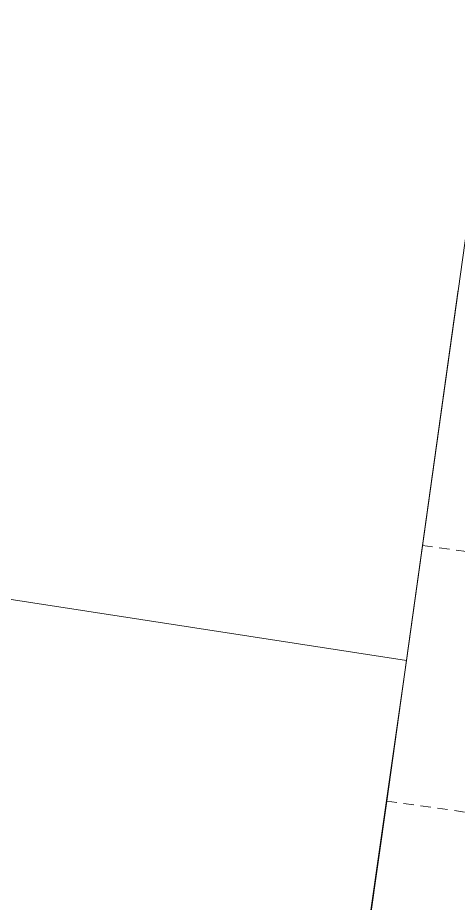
# Model space of a CAD drawing. Header units: metres. Extents: x 301573 to 309518, y 6281168 to 6284857.
# Drawn here: x 302657.7 to 302722, y 6282808.3 to 6282937.5 of the extents above; entities that cross this region are included whole.
import ezdxf

# ---------------------------------------------------------------- set-up
doc = ezdxf.new("R2010")
doc.units = ezdxf.units.M
doc.linetypes.add('Dash', pattern=[5, 3, -2])
doc.layers.add('_User Miscellaneous2', color=31, linetype='Continuous', lineweight=13, transparency=0.3)
doc.layers.add('Cadastre Developer_SP_NEW', color=70, linetype='Continuous', lineweight=15)
doc.layers.add('Cadastre Land Parcels_SP_EXT', color=95, linetype='Continuous', lineweight=15)

msp = doc.modelspace()

# ---------------------------------------------------------------- linework, layer by layer
at = {"layer": '_User Miscellaneous2', "linetype": 'Dash', "ltscale": 0.5}
for p, q in [((302782.631, 6282851.296), (302716.812, 6282860.503)), ((302777.417, 6282814.019), (302711.598, 6282823.226))]:
    msp.add_line(p, q, dxfattribs=at)
at = {"layer": 'Cadastre Developer_SP_NEW'}
for p, q in [((302716.812, 6282860.503), (302722.025, 6282897.771)), ((302711.598, 6282823.226), (302716.812, 6282860.503)), ((302706.301, 6282785.991), (302711.598, 6282823.226))]:
    msp.add_line(p, q, dxfattribs=at)
at = {"layer": 'Cadastre Land Parcels_SP_EXT', "linetype": 'Continuous'}
for points in [[(302547.025, 6282567.991), (302552.664, 6282563.899), (302598.109, 6282861.655), (302714.466, 6282843.734), (302748.473, 6283086.843), (302705.1, 6283093.806), (302639.031, 6283174.338), (302547.025, 6282567.991)], [(302693.017, 6282693.742), (302714.466, 6282843.734), (302598.109, 6282861.655), (302552.664, 6282563.899), (302558.023, 6282559.824), (302581.224, 6282710.85), (302693.017, 6282693.742)]]:
    msp.add_lwpolyline(points, close=True, dxfattribs=at)

doc.saveas('drawing.dxf')
